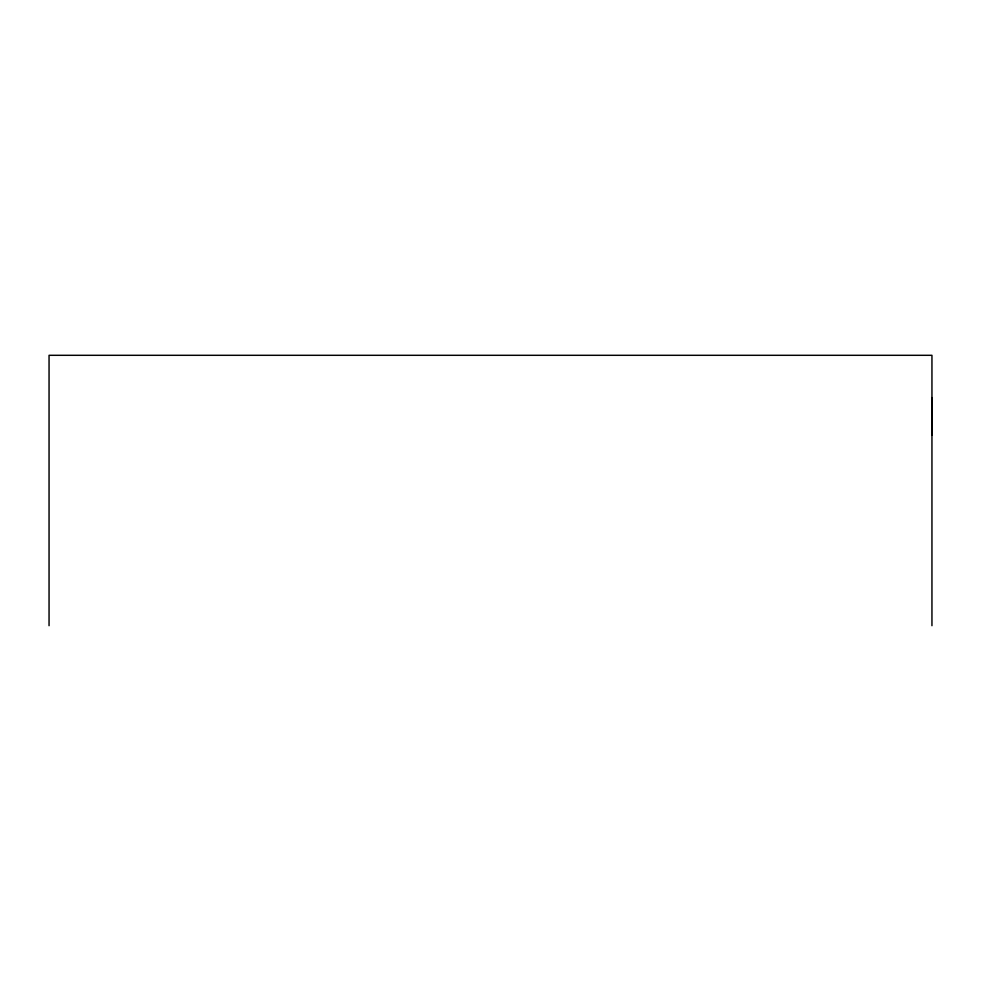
<?xml version="1.0" encoding="UTF-8"?>
<svg xmlns="http://www.w3.org/2000/svg" width="981" height="981" viewBox="0 0 981 981"><rect width="100%" height="100%" fill="white"/><g stroke="black" fill="none" stroke-linecap="round" stroke-linejoin="round"><path stroke-width="1.47" d="M931.95 435.233L931.95 397.587M931.95 625.694L931.95 355.306L49.05 355.306L49.05 625.694"/></g></svg>
